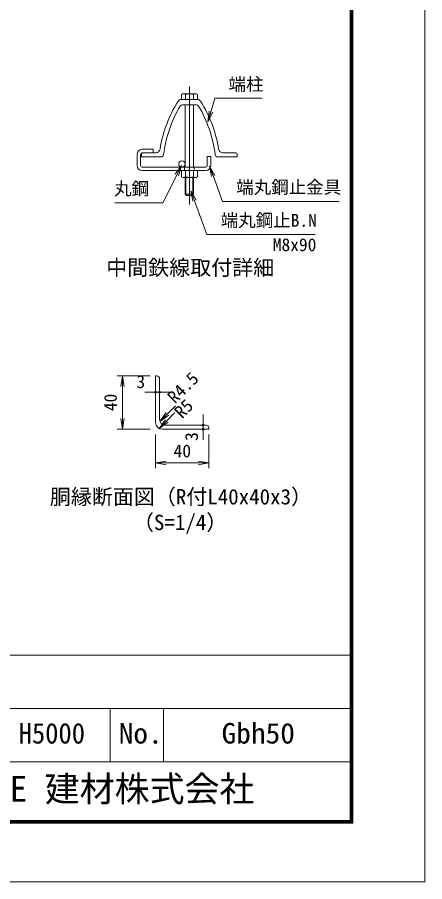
# Model space of a CAD drawing. Units: millimetres, scale not verified, with parts at other scales. Extents: x -8400 to 8400, y -5940 to 5940.
# Drawn here: x 5343 to 8400, y -5940 to 545 of the extents above; entities that cross this region are included whole.
import ezdxf
from ezdxf.enums import TextEntityAlignment as Align

# ---------------------------------------------------------------- set-up
doc = ezdxf.new("R2010")
doc.units = ezdxf.units.MM
doc.header["$LTSCALE"] = 40
doc.linetypes.add('USER1', pattern=[50.8, 31.75, -6.35, 6.35, -6.35])
for name, color, linetype, lineweight in [('0-0_D-STR1', 1, 'Continuous', 18), ('0-1_D-BMK', 2, 'USER1', 13), ('0-4_D-STR-DIM', 7, 'Continuous', 9), ('0-5_0', 7, 'Continuous', 9), ('0-6_D-STR3', 3, 'Continuous', 13), ('0-9_D-STR-TXT', 7, 'Continuous', 9), ('0-B_D-TTL', 7, 'Continuous', 9)]:
    doc.layers.add(name, color=color, linetype=linetype, lineweight=lineweight)
doc.layers.add('0-8_D-TTL-TXT', color=7, linetype='Continuous')
doc.styles.add('ＭＳ ゴシック', font='')
doc.styles.get('ＭＳ ゴシック').set_extended_font_data('MS Gothic')

# ---------------------------------------------------------------- blocks, each defined once
blk = doc.blocks.new('_DotSmall')
at = {"layer": '0-5_0'}
for points in [[(0, 0), (-5, 0), (-4.96, 0.63)], [(0, 0), (-4.96, -0.63), (-5, 0)], [(0, 0), (-4.96, 0.63), (-4.84, 1.24)], [(0, 0), (-4.84, -1.24), (-4.96, -0.63)], [(0, 0), (-4.84, 1.24), (-4.65, 1.84)], [(0, 0), (-4.65, -1.84), (-4.84, -1.24)], [(0, 0), (-4.65, 1.84), (-4.38, 2.41)], [(0, 0), (-4.38, -2.41), (-4.65, -1.84)], [(0, 0), (-4.38, 2.41), (-4.05, 2.94)], [(0, 0), (-4.05, -2.94), (-4.38, -2.41)], [(0, 0), (-4.05, 2.94), (-3.64, 3.42)], [(0, 0), (-3.64, -3.42), (-4.05, -2.94)], [(0, 0), (-3.64, 3.42), (-3.19, 3.85)], [(0, 0), (-3.19, -3.85), (-3.64, -3.42)], [(0, 0), (-3.19, 3.85), (-2.68, 4.22)], [(0, 0), (-2.68, -4.22), (-3.19, -3.85)], [(0, 0), (-2.68, 4.22), (-2.13, 4.52)], [(0, 0), (-2.13, -4.52), (-2.68, -4.22)], [(0, 0), (-2.13, 4.52), (-1.55, 4.76)], [(0, 0), (-1.55, -4.76), (-2.13, -4.52)], [(0, 0), (-1.55, 4.76), (-0.94, 4.91)], [(0, 0), (-0.94, -4.91), (-1.55, -4.76)], [(0, 0), (-0.94, 4.91), (-0.31, 4.99)], [(0, 0), (-0.31, -4.99), (-0.94, -4.91)], [(0, 0), (-0.31, 4.99), (0.31, 4.99)], [(0, 0), (0.31, -4.99), (-0.31, -4.99)], [(0, 0), (0.31, 4.99), (0.94, 4.91)], [(0, 0), (0.94, 4.91), (1.55, 4.76)], [(0, 0), (1.55, 4.76), (2.13, 4.52)], [(0, 0), (2.13, 4.52), (2.68, 4.22)], [(0, 0), (2.68, 4.22), (3.19, 3.85)], [(0, 0), (3.19, 3.85), (3.64, 3.42)], [(0, 0), (3.64, 3.42), (4.05, 2.94)], [(0, 0), (4.05, 2.94), (4.38, 2.41)], [(0, 0), (4.38, 2.41), (4.65, 1.84)], [(0, 0), (4.65, 1.84), (4.84, 1.24)], [(0, 0), (4.84, 1.24), (4.96, 0.63)], [(0, 0), (4.96, 0.63), (5, 0)], [(0, 0), (0.94, -4.91), (0.31, -4.99)], [(0, 0), (1.55, -4.76), (0.94, -4.91)], [(0, 0), (2.13, -4.52), (1.55, -4.76)], [(0, 0), (2.68, -4.22), (2.13, -4.52)], [(0, 0), (3.19, -3.85), (2.68, -4.22)], [(0, 0), (3.64, -3.42), (3.19, -3.85)], [(0, 0), (4.05, -2.94), (3.64, -3.42)], [(0, 0), (4.38, -2.41), (4.05, -2.94)], [(0, 0), (4.65, -1.84), (4.38, -2.41)], [(0, 0), (4.84, -1.24), (4.65, -1.84)], [(0, 0), (4.96, -0.63), (4.84, -1.24)], [(0, 0), (5, 0), (4.96, -0.63)]]:
    blk.add_solid(points, dxfattribs=at)
blk = doc.blocks.new('_Open')
at = {"layer": '0-5_0'}
blk.add_line((-40, 6.67), (0, 0), dxfattribs=at)
blk.add_lwpolyline([(-40, -6.67), (0, 0), (-40, 0)], dxfattribs=at)

msp = doc.modelspace()

# ---------------------------------------------------------------- linework, layer by layer
at = {"layer": '0-0_D-STR1'}
for p, q in [((6573.93, -70.47), (6694.03, -70.47)), ((6582.44, -110.47), (6685.52, -110.47)), ((6273.98, -502.47), (6273.98, -482.47)), ((6273.98, -502.47), (6273.98, -482.47)), ((6420.81, -502.47), (6273.98, -502.47)), ((6382.58, -470.47), (6285.98, -470.47)), ((6847.15, -502.47), (6993.98, -502.47)), ((6885.38, -470.47), (6981.98, -470.47)), ((6993.98, -502.47), (6993.98, -482.47)), ((6390.38, -2145.12), (6380.38, -2145.12)), ((6380.38, -2495.12), (6380.38, -2145.12)), ((6410.38, -2165.12), (6410.38, -2470.12)), ((6455.38, -2515.12), (6760.38, -2515.12)), ((6430.38, -2545.12), (6780.38, -2545.12)), ((6780.38, -2545.12), (6780.38, -2535.12))]:
    msp.add_line(p, q, dxfattribs=at)
for centre, radius, start, end in [((7361.98, -596.07), 960, 147.73028, 170.85863), ((7361.98, -596.07), 928, 149.15113, 173.11764), ((6573.93, -98.47), 28, 90, 147.73028), ((6582.44, -130.47), 20, 90, 149.15113), ((6685.52, -130.47), 20, 30.84887, 90), ((6694.03, -98.47), 28, 32.26972, 90), ((5905.98, -596.07), 928, 6.88236, 30.84887), ((5905.98, -596.07), 960, 9.14137, 32.26972), ((6382.58, -438.47), 32, 270, 350.85863), ((6885.38, -438.47), 32, 189.14137, 270), ((6285.98, -482.47), 12, 90, 180), ((6420.81, -482.47), 20, 270, 353.11764), ((6847.15, -482.47), 20, 186.88236, 270), ((6981.98, -482.47), 12, 0, 90), ((6390.38, -2165.12), 20, 0, 90), ((6430.38, -2495.12), 50, 180.00043, 270), ((6455.38, -2470.12), 45, 180.00046, 270), ((6760.38, -2535.12), 20, 0, 90)]:
    msp.add_arc(centre, radius, start, end, dxfattribs=at)
at = {"layer": '0-1_D-BMK'}
msp.add_line((6633.98, 26.53), (6633.98, -858.07), dxfattribs=at)
at = {"layer": '0-4_D-STR-DIM'}
for p, q in [((6340.38, -2145.12), (6092.56, -2145.12)), ((6132.56, -2225.12), (6132.56, -2465.12)), ((6380.38, -2266.92), (6300.38, -2266.92)), ((6380.38, -2266.92), (6410.38, -2266.92)), ((6410.38, -2266.92), (6490.38, -2266.92)), ((6530.44, -2370.38), (6414.83, -2484.93)), ((6523.4, -2422.53), (6409.78, -2538.59)), ((6736.88, -2515.12), (6736.88, -2435.12)), ((6736.88, -2515.12), (6736.88, -2545.12)), ((6340.38, -2545.12), (6092.56, -2545.12)), ((6380.38, -2585.12), (6380.38, -2838.45)), ((6736.88, -2545.12), (6736.88, -2625.12)), ((6780.38, -2585.12), (6780.38, -2838.45)), ((6460.38, -2798.45), (6700.38, -2798.45))]:
    msp.add_line(p, q, dxfattribs=at)
at = {"layer": '0-6_D-STR3'}
for p, q in [((6583.58, -28.07), (6573.94, -33.64)), ((6573.94, -70.47), (6573.94, -33.64)), ((6684.38, -28.07), (6583.58, -28.07)), ((6603.96, -70.47), (6603.96, -33.64)), ((6664, -70.47), (6664, -33.64)), ((6684.38, -28.07), (6694.03, -33.64)), ((6694.03, -70.47), (6694.03, -33.64)), ((6694.03, -70.47), (6573.94, -70.47)), ((6601.98, -110.47), (6601.98, -579.27)), ((6665.98, -110.47), (6665.98, -579.27)), ((6280.38, -444.87), (6361.98, -444.87)), ((6361.98, -444.87), (6361.98, -470.47)), ((6241.98, -483.27), (6241.98, -566.47)), ((6267.58, -483.27), (6267.58, -566.47)), ((6280.38, -470.47), (6361.98, -470.47)), ((6768.38, -499.27), (6768.38, -566.47)), ((6768.38, -499.27), (6793.98, -499.27)), ((6793.98, -499.27), (6793.98, -566.47)), ((6280.38, -579.27), (6755.58, -579.27)), ((6597.98, -604.82), (6597.98, -579.22)), ((6669.98, -604.82), (6669.98, -579.22)), ((6280.38, -604.87), (6755.58, -604.87)), ((6573.94, -604.87), (6573.94, -651.07)), ((6573.94, -604.87), (6694.03, -604.87)), ((6603.96, -604.87), (6603.96, -651.07)), ((6664, -604.87), (6664, -651.07)), ((6694.03, -604.87), (6694.03, -651.07)), ((6573.94, -651.07), (6583.98, -656.87)), ((6583.98, -656.87), (6683.98, -656.87)), ((6601.98, -656.87), (6601.98, -780.87)), ((6607.98, -656.87), (6607.98, -786.87)), ((6659.98, -656.87), (6659.98, -786.87)), ((6665.98, -656.87), (6665.98, -780.87)), ((6694.03, -651.07), (6683.98, -656.87)), ((6601.98, -780.87), (6611.58, -790.47)), ((6665.98, -780.87), (6601.98, -780.87)), ((6656.38, -790.47), (6611.58, -790.47)), ((6665.98, -780.87), (6656.38, -790.47))]:
    msp.add_line(p, q, dxfattribs=at)
msp.add_circle((6577.98, -555.27), 24, dxfattribs=at)
for centre, radius, start, end in [((6588.95, -55.58), 26.58, 55.61585, 124.38415), ((6633.98, -128.35), 99.36, 72.4121, 107.5879), ((6679.01, -55.58), 26.58, 55.61585, 124.38415), ((6280.38, -483.27), 38.4, 90, 180), ((6280.38, -483.27), 12.8, 90, 180), ((6280.38, -566.47), 38.4, 180, 270), ((6280.38, -566.47), 12.8, 180, 270), ((6755.58, -566.47), 12.8, 270, 0), ((6755.58, -566.47), 38.4, 270, 0), ((6588.95, -629.14), 26.58, 235.61585, 304.38416), ((6633.98, -556.36), 99.36, 252.4121, 287.5879), ((6679.01, -629.14), 26.58, 235.61586, 304.38414)]:
    msp.add_arc(centre, radius, start, end, dxfattribs=at)
at = {"layer": '0-9_D-STR-TXT'}
for points in [[(7180.5, -61.23), (6825.86, -61.23), (6774.38, -237.42)], [(6074.05, -846.21), (6435.8, -846.21), (6575.17, -568.05)], [(7757.99, -836.3), (6881.52, -836.3), (6786.51, -572.23)], [(7577.41, -1084.98), (6764.9, -1084.98), (6646.31, -757.41)]]:
    msp.add_lwpolyline(points, dxfattribs=at)
at = {"layer": '0-B_D-TTL'}
for p, q in [((4240, -4240), (7840, -4240)), ((4240, -4640), (7840, -4640)), ((6040, -4640), (6040, -5040)), ((6440, -4640), (6440, -5040)), ((4240, -5040), (7840, -5040))]:
    msp.add_line(p, q, dxfattribs=at)
at = {"layer": '0-B_D-TTL', "color": 2, "lineweight": 18}
msp.add_lwpolyline([(-8400, 5940), (8400, 5940), (8400, -5940), (-8400, -5940)], close=True, dxfattribs=at)
at = {"layer": '0-B_D-TTL'}
for points in [[(-7860, 5500), (7860, 5500), (7860, -5500), (-7860, -5500)], [(-7855, 5495), (7855, 5495), (7855, -5495), (-7855, -5495)], [(-7850, 5490), (7850, 5490), (7850, -5490), (-7850, -5490)], [(-7845, 5485), (7845, 5485), (7845, -5485), (-7845, -5485)], [(-7840, 5480), (7840, 5480), (7840, -5480), (-7840, -5480)]]:
    msp.add_lwpolyline(points, close=True, dxfattribs=at)

# ---------------------------------------------------------------- block references
at = {"layer": '0-4_D-STR-DIM', "xscale": 2, "yscale": 2}
for name, p, rotation in [('_Open', (6132.56, -2145.12), 90), ('_DotSmall', (6410.38, -2266.92), 180), ('_Open', (6413.4, -2486.34), 224.73463), ('_Open', (6132.56, -2545.12), 270), ('_Open', (6408.39, -2540.02), 225.61009), ('_DotSmall', (6736.88, -2515.12), 270), ('_DotSmall', (6736.88, -2545.12), 90), ('_Open', (6380.38, -2798.45), 180)]:
    msp.add_blockref(name, p, dxfattribs=dict(at, rotation=rotation))
for name, p in [('_DotSmall', (6380.38, -2266.92)), ('_Open', (6780.38, -2798.45))]:
    msp.add_blockref(name, p, dxfattribs=at)
at = {"layer": '0-9_D-STR-TXT', "xscale": 2, "yscale": 2}
for p, rotation in [((6773.81, -239.34), 253.7123), ((6576.07, -566.27), 63.38633), ((6785.83, -570.35), 109.78985), ((6645.63, -755.53), 109.90247)]:
    msp.add_blockref('_Open', p, dxfattribs=dict(at, rotation=rotation))

# ---------------------------------------------------------------- texts
at = {"layer": '0-4_D-STR-DIM', "style": 'ＭＳ ゴシック'}
for s, rotation, p in [('R4.5', 45, (6547.74, -2380.28)), ('40', 90, (6119.07, -2409.62)), ('R5', 45, (6599.67, -2491.69)), ('3', 90, (6727.36, -2632.98))]:
    msp.add_text(s, height=96.19, rotation=rotation, dxfattribs=at).set_placement(p, align=Align.BOTTOM_LEFT)
for s, p in [('3', (6236.88, -2265.29)), ('40', (6515.88, -2784.96))]:
    msp.add_text(s, height=96.19, dxfattribs=at).set_placement(p, align=Align.BOTTOM_LEFT)
at = {"layer": '0-8_D-TTL-TXT', "style": 'ＭＳ ゴシック'}
for s, height, p in [('中間鉄線取付詳細', 115.5, (6010.22, -1424.5)), ('胴縁断面図（R付L40x40x3）', 115.5, (5587.07, -3144.22)), ('（S=1/4）', 115.5, (6210.83, -3336.59)), ('JFE 建材株式会社', 192.4, (5024.76, -5397.01))]:
    msp.add_text(s, height=height, dxfattribs=at).set_placement(p, align=Align.BOTTOM_LEFT)
for s, width, p in [('GB型 H5000', 0.95, (4855.2, -4949.61)), ('No.', 1.05, (6104, -4949.61)), ('Gbh50', 1.05, (6876, -4949.61))]:
    msp.add_text(s, height=154, dxfattribs=dict(at, width=width)).set_placement(p, align=Align.BOTTOM_LEFT)
at = {"layer": '0-9_D-STR-TXT', "style": 'ＭＳ ゴシック'}
for s, p in [('端柱', (6927.7, -33.77)), ('丸鋼', (6069.49, -817.48)), ('端丸鋼止金具', (6985.91, -805.79)), ('端丸鋼止B.N', (6869.29, -1054.73)), ('M8x90', (7260.11, -1237.79))]:
    msp.add_text(s, height=96.19, dxfattribs=at).set_placement(p, align=Align.BOTTOM_LEFT)

doc.saveas('drawing.dxf')
